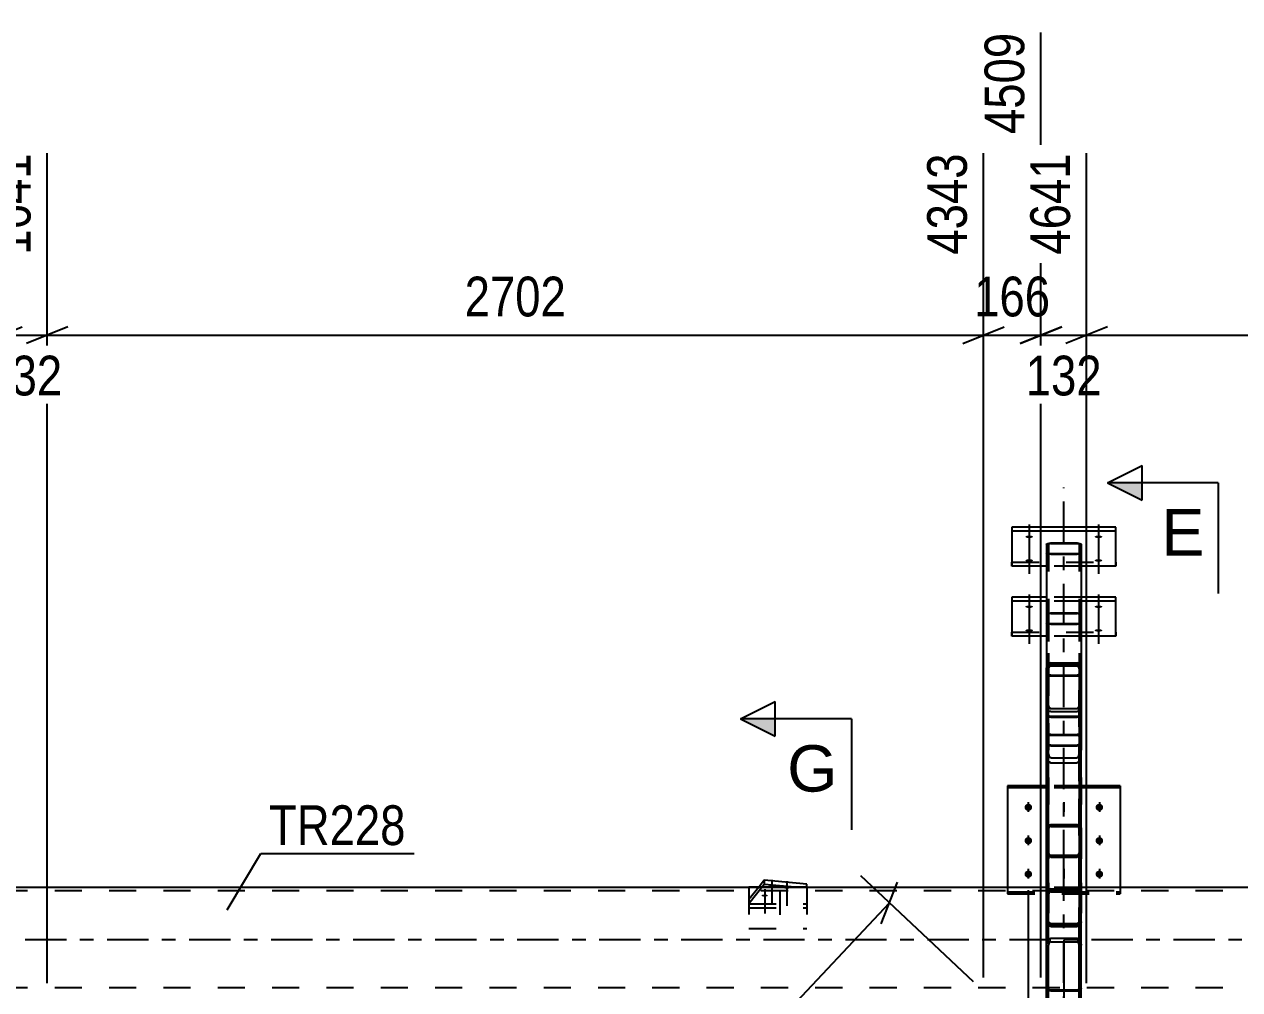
# Model space of a CAD drawing. Header units: millimetres. Extents: x -97 to 744, y -335 to 259.
# Drawn here: x 39.4 to 127.1, y -3.6 to 66 of the extents above; entities that cross this region are included whole.
import ezdxf

# ---------------------------------------------------------------- set-up
doc = ezdxf.new("R2010")
doc.units = ezdxf.units.MM
doc.linetypes.add('DXK_LINE_DOT2', pattern=[3.9198, 1.9599, -1.9599])
doc.linetypes.add('DXK_LINE_DOT3', pattern=[5.9187, 2.979, -0.9799, 0.9799, -0.9799])
doc.styles.add('Arial', font='ARIAL.TTF', dxfattribs={"height": 0.2})
doc.styles.add('Arial Narrow', font='ARIALN.TTF', dxfattribs={"height": 0.2})

# ---------------------------------------------------------------- blocks, each defined once
blk = doc.blocks.new('Part-761646924-2149 - 1692')
at = {"color": 7, "linetype": 'DXK_LINE_DOT2'}
for p, q in [((113.132, -31.702), (113.132, 16.437)), ((113.282, 16.437), (113.132, 16.437)), ((113.155, 16.114), (113.132, 16.166)), ((113.22, 16.069), (113.155, 16.114)), ((113.317, 16.039), (113.22, 16.069)), ((113.282, -31.702), (113.282, 16.437)), ((113.282, 16.166), (113.293, 16.14)), ((113.293, 16.14), (113.326, 16.118)), ((113.432, 16.029), (113.317, 16.039)), ((113.326, 16.118), (113.374, 16.103)), ((113.374, 16.103), (113.432, 16.097)), ((113.432, 16.097), (115.332, 16.097)), ((113.432, 16.029), (115.332, 16.029)), ((115.332, 16.097), (115.389, 16.103)), ((115.447, 16.039), (115.332, 16.029)), ((115.389, 16.103), (115.438, 16.118)), ((115.438, 16.118), (115.47, 16.14)), ((115.544, 16.069), (115.447, 16.039)), ((115.47, 16.14), (115.482, 16.166)), ((115.482, -31.702), (115.482, 16.437)), ((115.482, 16.437), (115.632, 16.437)), ((115.609, 16.114), (115.544, 16.069)), ((115.632, 16.166), (115.609, 16.114)), ((115.632, -31.702), (115.632, 16.437)), ((113.132, 13.432), (113.155, 13.169)), ((113.293, 13.3), (113.282, 13.432)), ((115.482, 13.432), (115.47, 13.3)), ((115.609, 13.169), (115.632, 13.432)), ((113.317, 12.797), (113.432, 12.744)), ((113.432, 13.088), (113.374, 13.114)), ((113.432, 13.088), (115.332, 13.088)), ((113.432, 12.744), (115.332, 12.744)), ((115.389, 13.114), (115.332, 13.088)), ((115.332, 12.744), (115.447, 12.797)), ((113.155, -29.855), (113.22, -29.766)), ((113.22, -29.766), (113.317, -29.706)), ((113.317, -29.706), (113.432, -29.685)), ((113.432, -29.685), (115.332, -29.685)), ((115.332, -29.685), (115.447, -29.706)), ((115.447, -29.706), (115.544, -29.766)), ((115.544, -29.766), (115.609, -29.855)), ((113.132, -29.96), (113.155, -29.855)), ((113.293, -29.908), (113.282, -29.96)), ((113.326, -29.863), (113.293, -29.908)), ((113.374, -29.833), (113.326, -29.863)), ((113.432, -29.823), (113.374, -29.833)), ((113.432, -29.823), (115.332, -29.823)), ((115.389, -29.833), (115.332, -29.823)), ((115.438, -29.863), (115.389, -29.833)), ((115.47, -29.908), (115.438, -29.863)), ((115.482, -29.96), (115.47, -29.908)), ((115.609, -29.855), (115.632, -29.96)), ((113.155, -31.807), (113.132, -31.702)), ((113.22, -31.897), (113.155, -31.807)), ((113.317, -31.956), (113.22, -31.897)), ((113.282, -31.702), (113.293, -31.755)), ((113.293, -31.755), (113.326, -31.799)), ((113.432, -31.977), (113.317, -31.956)), ((113.326, -31.799), (113.374, -31.829)), ((113.374, -31.829), (113.432, -31.84)), ((113.432, -31.84), (115.332, -31.84)), ((113.432, -31.977), (115.332, -31.977)), ((115.332, -31.84), (115.389, -31.829)), ((115.447, -31.956), (115.332, -31.977)), ((115.389, -31.829), (115.438, -31.799)), ((115.438, -31.799), (115.47, -31.755)), ((115.544, -31.897), (115.447, -31.956)), ((115.47, -31.755), (115.482, -31.702)), ((115.609, -31.807), (115.544, -31.897)), ((115.632, -31.702), (115.609, -31.807))]:
    blk.add_line(p, q, dxfattribs=at)
for centre, radius, start, end in [((113.849, 13.25), 0.699, 186.67679, 220.4485), ((113.64, 13.341), 0.35, 186.67679, 220.4485), ((115.123, 13.341), 0.35, 319.5515, 353.32321), ((114.915, 13.25), 0.699, 319.5515, 353.32321)]:
    blk.add_arc(centre, radius, start, end, dxfattribs=at)
blk = doc.blocks.new('Part-761646924-1775 - 1692')
at = {"color": 7, "linetype": 'DXK_LINE_DOT2'}
for p, q in [((113.317, 0.051), (113.374, 0.07)), ((113.374, 0.07), (113.432, 0.09)), ((113.432, 0.09), (115.332, 0.09)), ((115.332, 0.09), (115.438, 0.054)), ((115.438, 0.054), (115.447, 0.051)), ((113.132, -0.42), (113.155, -0.225)), ((113.132, -64.881), (113.132, -0.42)), ((113.293, -0.323), (113.282, -0.42)), ((113.282, -64.881), (113.282, -0.42)), ((113.432, -0.165), (113.374, -0.185)), ((113.432, -0.165), (115.332, -0.165)), ((115.389, -0.185), (115.332, -0.165)), ((115.482, -0.42), (115.47, -0.323)), ((115.482, -64.881), (115.482, -0.42)), ((115.609, -0.225), (115.632, -0.42)), ((115.632, -64.881), (115.632, -0.42)), ((113.132, -3.523), (113.15, -3.604)), ((113.15, -3.604), (113.155, -3.617)), ((113.155, -3.617), (113.22, -3.671)), ((113.22, -3.671), (113.317, -3.707)), ((113.293, -3.574), (113.282, -3.523)), ((113.316, -3.604), (113.293, -3.574)), ((113.326, -3.612), (113.316, -3.604)), ((113.361, -3.712), (113.317, -3.707)), ((113.326, -3.612), (113.374, -3.63)), ((113.432, -3.715), (113.361, -3.712)), ((113.374, -3.63), (113.432, -3.636)), ((113.432, -3.636), (115.332, -3.636)), ((113.432, -3.715), (115.332, -3.715)), ((115.332, -3.636), (115.389, -3.63)), ((115.332, -3.715), (115.403, -3.712)), ((115.389, -3.63), (115.438, -3.612)), ((115.403, -3.712), (115.447, -3.707)), ((115.448, -3.604), (115.438, -3.612)), ((115.447, -3.707), (115.544, -3.671)), ((115.47, -3.574), (115.448, -3.604)), ((115.47, -3.574), (115.482, -3.523)), ((115.544, -3.671), (115.609, -3.617)), ((115.614, -3.604), (115.609, -3.617)), ((115.632, -3.523), (115.614, -3.604)), ((113.155, -62.086), (113.132, -62.281)), ((113.282, -62.281), (113.293, -62.184)), ((113.432, -61.771), (113.317, -61.81)), ((113.374, -62.046), (113.432, -62.026)), ((113.432, -61.771), (115.332, -61.771)), ((113.432, -62.026), (115.332, -62.026)), ((115.447, -61.81), (115.332, -61.771)), ((115.332, -62.026), (115.389, -62.046)), ((115.47, -62.184), (115.482, -62.281)), ((115.632, -62.281), (115.609, -62.086)), ((113.282, -64.723), (113.132, -64.723)), ((113.132, -64.881), (113.155, -64.92)), ((113.293, -64.9), (113.282, -64.881)), ((115.482, -64.881), (115.47, -64.9)), ((115.482, -64.723), (115.632, -64.723)), ((115.609, -64.92), (115.632, -64.881)), ((113.155, -64.92), (113.22, -64.953)), ((113.22, -64.953), (113.317, -64.975)), ((113.326, -64.917), (113.293, -64.9)), ((113.317, -64.975), (113.432, -64.983)), ((113.374, -64.928), (113.326, -64.917)), ((113.432, -64.932), (113.374, -64.928)), ((113.432, -64.932), (115.332, -64.932)), ((113.432, -64.983), (115.332, -64.983)), ((115.389, -64.928), (115.332, -64.932)), ((115.332, -64.983), (115.447, -64.975)), ((115.438, -64.917), (115.389, -64.928)), ((115.47, -64.9), (115.438, -64.917)), ((115.447, -64.975), (115.544, -64.953)), ((115.544, -64.953), (115.609, -64.92))]:
    blk.add_line(p, q, dxfattribs=at)
for centre, radius, start, end in [((113.617, -0.312), 0.47, 129.63084, 169.43592), ((115.147, -0.312), 0.47, 10.56408, 50.36916), ((113.524, -0.366), 0.235, 129.63084, 169.43592), ((115.239, -0.366), 0.235, 10.56408, 50.36916), ((113.617, -62.172), 0.47, 129.63084, 169.43592), ((113.524, -62.227), 0.235, 129.63084, 169.43592), ((115.239, -62.227), 0.235, 10.56408, 50.36916), ((115.147, -62.172), 0.47, 10.56408, 50.36916)]:
    blk.add_arc(centre, radius, start, end, dxfattribs=at)
blk = doc.blocks.new('Part-761646924-1849 - 1692')
at = {"color": 2, "linetype": 'Continuous'}
for p, q in [((91.663, 3.798), (91.663, 3.75)), ((91.663, 3.798), (95.842, 3.798)), ((95.842, 3.798), (95.842, 3.75))]:
    blk.add_line(p, q, dxfattribs=at)
at = {"color": 7, "linetype": 'DXK_LINE_DOT2'}
for p, q in [((91.663, 3.75), (91.663, 0.798)), ((95.842, 3.75), (95.842, 0.798)), ((91.663, 0.798), (95.842, 0.798))]:
    blk.add_line(p, q, dxfattribs=at)
blk = doc.blocks.new('Part-761646924-1790 - 1692')
at = {"color": 7, "linetype": 'DXK_LINE_DOT2'}
for p, q in [((91.663, 2.585), (92.755, 3.99)), ((92.387, 3.798), (91.663, 2.867)), ((92.755, 4.272), (92.755, 3.99)), ((92.755, 3.99), (95.842, 3.709)), ((95.842, 3.798), (95.842, 2.275)), ((91.663, 2.867), (91.663, 2.275)), ((91.663, 2.556), (95.842, 2.556)), ((91.663, 2.275), (95.842, 2.275))]:
    blk.add_line(p, q, dxfattribs=at)
at = {"color": 2, "linetype": 'Continuous'}
for p, q in [((92.755, 4.272), (92.387, 3.798)), ((95.842, 3.991), (92.755, 4.272)), ((95.842, 3.798), (95.842, 3.991))]:
    blk.add_line(p, q, dxfattribs=at)
blk = doc.blocks.new('Part-761646924-1795 - 1692')
at = {"color": 2, "linetype": 'Continuous'}
for p, q in [((113.132, 3.75), (0, 3.75)), ((263.132, 3.75), (115.632, 3.75))]:
    blk.add_line(p, q, dxfattribs=at)
at = {"color": 7, "linetype": 'DXK_LINE_DOT2'}
for p, q in [((115.632, 3.75), (113.132, 3.75)), ((349.276, 3.5), (0, 3.5)), ((349.276, -3.5), (0, -3.5))]:
    blk.add_line(p, q, dxfattribs=at)
at = {"color": 7, "linetype": 'DXK_LINE_DOT3'}
blk.add_line((-2, 0), (349.276, 0), dxfattribs=at)
blk = doc.blocks.new('Part-761646924-1829 - 1692')
at = {"color": 7, "linetype": 'DXK_LINE_DOT2'}
for p, q in [((113.132, 8.008), (113.155, 8.116)), ((113.132, 8.008), (113.132, 1.3)), ((113.155, 8.116), (113.22, 8.207)), ((113.22, 8.207), (113.317, 8.268)), ((113.293, 8.062), (113.282, 8.008)), ((113.282, 8.008), (113.282, 1.3)), ((113.326, 8.107), (113.293, 8.062)), ((113.317, 8.268), (113.432, 8.29)), ((113.374, 8.138), (113.326, 8.107)), ((113.432, 8.149), (113.374, 8.138)), ((113.432, 8.29), (115.332, 8.29)), ((113.432, 8.149), (115.332, 8.149)), ((115.332, 8.29), (115.447, 8.268)), ((115.389, 8.138), (115.332, 8.149)), ((115.438, 8.107), (115.389, 8.138)), ((115.47, 8.062), (115.438, 8.107)), ((115.447, 8.268), (115.544, 8.207)), ((115.482, 8.008), (115.47, 8.062)), ((115.482, 8.008), (115.482, 1.3)), ((115.544, 8.207), (115.609, 8.116)), ((115.609, 8.116), (115.632, 8.008)), ((115.632, 8.008), (115.632, 1.3)), ((113.155, 6.114), (113.132, 6.222)), ((113.282, 6.222), (113.293, 6.168)), ((113.293, 6.168), (113.326, 6.123)), ((115.438, 6.123), (115.47, 6.168)), ((115.47, 6.168), (115.482, 6.222)), ((115.632, 6.222), (115.609, 6.114)), ((113.22, 6.023), (113.155, 6.114)), ((113.317, 5.962), (113.22, 6.023)), ((113.432, 5.94), (113.317, 5.962)), ((113.326, 6.123), (113.374, 6.092)), ((113.374, 6.092), (113.432, 6.081)), ((113.432, 6.081), (115.332, 6.081)), ((113.432, 5.94), (115.332, 5.94)), ((115.332, 6.081), (115.389, 6.092)), ((115.447, 5.962), (115.332, 5.94)), ((115.389, 6.092), (115.438, 6.123)), ((115.544, 6.023), (115.447, 5.962)), ((115.609, 6.114), (115.544, 6.023)), ((113.432, 3.641), (113.317, 3.617)), ((113.432, 3.641), (115.332, 3.641)), ((115.438, 3.619), (115.332, 3.641)), ((115.447, 3.617), (115.438, 3.619)), ((113.151, 3.427), (113.132, 3.322)), ((113.155, 3.444), (113.151, 3.427)), ((113.282, 3.322), (113.293, 3.383)), ((113.293, 3.383), (113.326, 3.435)), ((113.326, 3.435), (113.374, 3.47)), ((113.374, 3.47), (113.432, 3.482)), ((113.432, 3.482), (115.332, 3.482)), ((115.332, 3.482), (115.389, 3.47)), ((115.389, 3.47), (115.438, 3.435)), ((115.438, 3.435), (115.47, 3.383)), ((115.47, 3.383), (115.482, 3.322)), ((115.612, 3.427), (115.609, 3.444)), ((115.632, 3.322), (115.612, 3.427)), ((113.132, 1.3), (113.155, 1.178)), ((113.293, 1.239), (113.282, 1.3)), ((113.326, 1.187), (113.293, 1.239)), ((113.317, 1.005), (113.432, 0.981)), ((113.374, 1.153), (113.326, 1.187)), ((113.432, 1.141), (113.374, 1.153)), ((113.432, 1.141), (115.332, 1.141)), ((113.432, 0.981), (115.332, 0.981)), ((115.389, 1.153), (115.332, 1.141)), ((115.332, 0.981), (115.447, 1.005)), ((115.438, 1.187), (115.389, 1.153)), ((115.47, 1.239), (115.438, 1.187)), ((115.482, 1.3), (115.47, 1.239)), ((115.609, 1.178), (115.632, 1.3))]:
    blk.add_line(p, q, dxfattribs=at)
for centre, start, end in [((113.445, 3.334), 114.31996, 159.24168), ((113.445, 1.288), 200.75832, 245.68004), ((115.319, 1.288), 294.31996, 339.24168)]:
    blk.add_arc(centre, 0.31, start, end, dxfattribs=at)
blk = doc.blocks.new('Part-761646924-1858 - 1692')
at = {"color": 2, "linetype": 'Continuous'}
for p, q in [((110.631, 24.682), (110.631, 24.398)), ((113.133, 24.682), (110.631, 24.682)), ((118.131, 24.682), (115.633, 24.682)), ((118.131, 24.398), (118.131, 24.682)), ((110.631, 24.398), (110.631, 21.877)), ((113.133, 24.398), (110.631, 24.398)), ((118.131, 24.398), (115.633, 24.398)), ((118.131, 21.877), (118.131, 24.398)), ((113.133, 21.877), (110.631, 21.877)), ((118.131, 21.877), (115.633, 21.877))]:
    blk.add_line(p, q, dxfattribs=at)
at = {"color": 7, "linetype": 'DXK_LINE_DOT2'}
for p, q in [((115.633, 24.682), (113.133, 24.682)), ((115.633, 24.398), (113.133, 24.398)), ((110.631, 21.877), (110.631, 22.16)), ((110.631, 22.16), (118.131, 22.16)), ((118.131, 22.16), (118.131, 21.877)), ((115.633, 21.877), (113.133, 21.877))]:
    blk.add_line(p, q, dxfattribs=at)
blk = doc.blocks.new('Bolt-761646924-2051 - 1692')
at = {"linetype": 'Continuous'}
for points in [[(93.312, 3.746), (93.265, 3.748), (93.22, 3.753), (93.18, 3.761), (93.145, 3.772), (93.117, 3.785), (93.098, 3.799), (93.088, 3.815), (93.088, 3.831), (93.098, 3.847), (93.117, 3.862), (93.145, 3.875), (93.18, 3.885), (93.22, 3.893), (93.265, 3.898), (93.312, 3.9), (93.359, 3.898), (93.403, 3.893), (93.444, 3.885), (93.479, 3.875), (93.507, 3.862), (93.526, 3.847), (93.536, 3.831), (93.536, 3.815), (93.526, 3.799), (93.507, 3.785), (93.479, 3.772), (93.444, 3.761), (93.403, 3.753), (93.359, 3.748)], [(94.399, 3.647), (94.352, 3.649), (94.307, 3.654), (94.267, 3.662), (94.232, 3.673), (94.204, 3.686), (94.185, 3.7), (94.175, 3.716), (94.175, 3.732), (94.185, 3.748), (94.204, 3.763), (94.232, 3.776), (94.267, 3.786), (94.307, 3.795), (94.352, 3.8), (94.399, 3.801), (94.446, 3.8), (94.491, 3.795), (94.531, 3.786), (94.566, 3.776), (94.594, 3.763), (94.613, 3.748), (94.623, 3.732), (94.623, 3.716), (94.613, 3.7), (94.594, 3.686), (94.566, 3.673), (94.531, 3.662), (94.491, 3.654), (94.446, 3.649)], [(92.798, 3.085), (92.751, 3.087), (92.706, 3.092), (92.666, 3.1), (92.631, 3.111), (92.603, 3.124), (92.584, 3.138), (92.574, 3.154), (92.574, 3.17), (92.584, 3.186), (92.603, 3.2), (92.631, 3.214), (92.666, 3.224), (92.706, 3.232), (92.751, 3.237), (92.798, 3.239), (92.845, 3.237), (92.889, 3.232), (92.93, 3.224), (92.965, 3.214), (92.993, 3.2), (93.012, 3.186), (93.022, 3.17), (93.022, 3.154), (93.012, 3.138), (92.993, 3.124), (92.965, 3.111), (92.93, 3.1), (92.889, 3.092), (92.845, 3.087)]]:
    blk.add_hatch(color=1, dxfattribs=at).paths.add_polyline_path(points)
at = {"color": 1, "linetype": 'Continuous'}
for p, q in [((92.798, 3.632), (92.798, 1.87)), ((93.312, 4.293), (93.312, 2.531)), ((94.399, 4.194), (94.399, 2.432))]:
    blk.add_line(p, q, dxfattribs=at)
at = {"color": 1, "linetype": 'DXK_LINE_DOT2'}
blk.add_line((93.885, 3.533), (93.885, 1.771), dxfattribs=at)
blk = doc.blocks.new('Part-761646924-1895 - 1692')
at = {"color": 2, "linetype": 'Continuous'}
for p, q in [((113.155, 19.683), (113.132, 19.522)), ((113.22, 19.819), (113.155, 19.683)), ((113.317, 19.91), (113.22, 19.819)), ((113.432, 19.942), (113.317, 19.91)), ((113.432, 19.942), (115.332, 19.942)), ((115.447, 19.91), (115.332, 19.942)), ((115.544, 19.819), (115.447, 19.91)), ((115.609, 19.683), (115.544, 19.819)), ((115.632, 19.522), (115.609, 19.683))]:
    blk.add_line(p, q, dxfattribs=at)
at = {"color": 7, "linetype": 'DXK_LINE_DOT2'}
for p, q in [((113.132, 19.522), (113.132, 1.257)), ((113.282, 19.522), (113.293, 19.602)), ((113.282, 19.522), (113.282, 1.257)), ((113.293, 19.602), (113.326, 19.67)), ((113.326, 19.67), (113.374, 19.716)), ((113.374, 19.716), (113.432, 19.732)), ((113.432, 19.732), (115.332, 19.732)), ((115.332, 19.732), (115.389, 19.716)), ((115.389, 19.716), (115.438, 19.67)), ((115.438, 19.67), (115.47, 19.602)), ((115.47, 19.602), (115.482, 19.522)), ((115.482, 19.522), (115.482, 1.257)), ((115.632, 19.522), (115.632, 1.257)), ((113.132, 16.858), (113.155, 16.697)), ((113.155, 16.697), (113.22, 16.56)), ((113.293, 16.777), (113.282, 16.858)), ((113.326, 16.709), (113.293, 16.777)), ((113.374, 16.663), (113.326, 16.709)), ((113.432, 16.647), (113.374, 16.663)), ((115.389, 16.663), (115.332, 16.647)), ((115.438, 16.709), (115.389, 16.663)), ((115.47, 16.777), (115.438, 16.709)), ((115.482, 16.858), (115.47, 16.777)), ((115.544, 16.56), (115.609, 16.697)), ((115.609, 16.697), (115.632, 16.858)), ((113.22, 16.56), (113.317, 16.469)), ((113.317, 16.469), (113.432, 16.437)), ((113.432, 16.647), (115.332, 16.647)), ((113.432, 16.437), (115.332, 16.437)), ((115.332, 16.437), (115.447, 16.469)), ((115.447, 16.469), (115.544, 16.56)), ((113.317, 3.56), (113.432, 3.584)), ((113.432, 3.584), (115.332, 3.584)), ((115.332, 3.584), (115.447, 3.56)), ((113.132, 3.267), (113.155, 3.388)), ((113.293, 3.328), (113.282, 3.267)), ((113.326, 3.379), (113.293, 3.328)), ((113.374, 3.414), (113.326, 3.379)), ((113.432, 3.426), (113.374, 3.414)), ((113.432, 3.426), (115.332, 3.426)), ((115.389, 3.414), (115.332, 3.426)), ((115.438, 3.379), (115.389, 3.414)), ((115.47, 3.328), (115.438, 3.379)), ((115.482, 3.267), (115.47, 3.328)), ((115.609, 3.388), (115.632, 3.267)), ((113.155, 1.136), (113.132, 1.257)), ((113.282, 1.257), (113.293, 1.197)), ((113.293, 1.197), (113.326, 1.145)), ((113.374, 0.952), (113.317, 0.964)), ((113.326, 1.145), (113.374, 1.111)), ((113.374, 1.111), (113.432, 1.099)), ((113.432, 0.94), (113.374, 0.952)), ((113.432, 1.099), (115.332, 1.099)), ((113.432, 0.94), (115.332, 0.94)), ((115.332, 1.099), (115.389, 1.111)), ((115.438, 0.962), (115.332, 0.94)), ((115.389, 1.111), (115.438, 1.145)), ((115.438, 1.145), (115.47, 1.197)), ((115.447, 0.964), (115.438, 0.962)), ((115.47, 1.197), (115.482, 1.257)), ((115.632, 1.257), (115.609, 1.136))]:
    blk.add_line(p, q, dxfattribs=at)
for centre, start, end in [((113.443, 3.278), 114.13628, 159.07274), ((115.32, 3.278), 20.92726, 65.86372), ((113.443, 1.246), 200.92726, 245.86372), ((115.32, 1.246), 294.13628, 339.07274)]:
    blk.add_arc(centre, 0.309, start, end, dxfattribs=at)
blk = doc.blocks.new('Part-761646924-1898 - 1692')
at = {"color": 2, "linetype": 'Continuous'}
for p, q in [((113.133, 28.491), (113.155, 28.528)), ((113.133, 28.491), (113.133, 19.527)), ((113.155, 28.528), (113.22, 28.56)), ((113.22, 28.56), (113.318, 28.581)), ((113.318, 28.581), (113.433, 28.589)), ((113.433, 28.589), (115.333, 28.589)), ((115.333, 28.589), (115.447, 28.581)), ((115.447, 28.581), (115.545, 28.56)), ((115.545, 28.56), (115.61, 28.528)), ((115.61, 28.528), (115.633, 28.491)), ((115.633, 28.491), (115.633, 19.107)), ((113.133, 19.726), (113.155, 19.763)), ((113.204, 19.787), (113.155, 19.763)), ((115.559, 19.788), (115.61, 19.763)), ((115.633, 19.726), (115.61, 19.763)), ((115.633, 19.107), (115.632, 19.106))]:
    blk.add_line(p, q, dxfattribs=at)
at = {"color": 7, "linetype": 'DXK_LINE_DOT2'}
for p, q in [((113.294, 28.51), (113.283, 28.491)), ((113.283, 28.491), (113.283, 19.107)), ((113.326, 28.525), (113.294, 28.51)), ((113.375, 28.536), (113.326, 28.525)), ((113.433, 28.54), (113.375, 28.536)), ((113.433, 28.54), (115.333, 28.54)), ((115.39, 28.536), (115.333, 28.54)), ((115.439, 28.525), (115.39, 28.536)), ((115.471, 28.51), (115.439, 28.525)), ((115.483, 28.491), (115.471, 28.51)), ((115.483, 28.491), (115.483, 19.107)), ((113.155, 27.835), (113.133, 27.873)), ((113.22, 27.804), (113.155, 27.835)), ((113.318, 27.783), (113.22, 27.804)), ((113.283, 27.873), (113.294, 27.854)), ((113.294, 27.854), (113.326, 27.838)), ((113.433, 27.775), (113.318, 27.783)), ((113.326, 27.838), (113.375, 27.828)), ((113.375, 27.828), (113.433, 27.824)), ((113.433, 27.824), (115.333, 27.824)), ((113.433, 27.775), (115.333, 27.775)), ((115.333, 27.824), (115.39, 27.828)), ((115.447, 27.783), (115.333, 27.775)), ((115.39, 27.828), (115.439, 27.838)), ((115.439, 27.838), (115.447, 27.843)), ((115.447, 27.843), (115.471, 27.854)), ((115.545, 27.804), (115.447, 27.783)), ((115.471, 27.854), (115.483, 27.873)), ((115.61, 27.835), (115.545, 27.804)), ((115.633, 27.873), (115.61, 27.835)), ((113.133, 19.527), (113.133, 19.107)), ((113.22, 19.794), (113.204, 19.787)), ((113.318, 19.816), (113.22, 19.795)), ((113.22, 19.794), (113.22, 19.795)), ((113.283, 19.726), (113.294, 19.744)), ((113.294, 19.744), (113.326, 19.76)), ((113.433, 19.823), (113.318, 19.816)), ((113.326, 19.76), (113.375, 19.771)), ((113.375, 19.771), (113.433, 19.774)), ((113.433, 19.823), (115.333, 19.823)), ((113.433, 19.774), (115.333, 19.774)), ((115.447, 19.816), (115.333, 19.823)), ((115.333, 19.774), (115.39, 19.771)), ((115.39, 19.771), (115.439, 19.76)), ((115.439, 19.76), (115.471, 19.744)), ((115.545, 19.795), (115.447, 19.816)), ((115.471, 19.744), (115.483, 19.726)), ((115.545, 19.795), (115.559, 19.788)), ((113.133, 19.107), (113.155, 19.07)), ((113.155, 19.07), (113.22, 19.038)), ((113.22, 19.038), (113.318, 19.017)), ((113.294, 19.089), (113.283, 19.107)), ((113.326, 19.073), (113.294, 19.089)), ((113.318, 19.017), (113.433, 19.01)), ((113.375, 19.062), (113.326, 19.073)), ((113.433, 19.059), (113.375, 19.062)), ((113.433, 19.059), (115.333, 19.059)), ((113.433, 19.01), (115.333, 19.01)), ((115.39, 19.062), (115.333, 19.059)), ((115.333, 19.01), (115.447, 19.017)), ((115.439, 19.073), (115.39, 19.062)), ((115.471, 19.089), (115.439, 19.073)), ((115.447, 19.017), (115.545, 19.038)), ((115.483, 19.107), (115.471, 19.089)), ((115.545, 19.038), (115.61, 19.07)), ((115.632, 19.106), (115.61, 19.07))]:
    blk.add_line(p, q, dxfattribs=at)
blk = doc.blocks.new('Part-761646924-1900 - 1692')
at = {"color": 7, "linetype": 'DXK_LINE_DOT3'}
blk.add_line((114.376, -86), (114.376, 6.25), dxfattribs=at)
blk = doc.blocks.new('Part-761646924-2049 - 1692')
at = {"color": 2, "linetype": 'Continuous'}
for p, q in [((113.132, 19.522), (113.155, 19.683)), ((113.132, -66.292), (113.132, 19.522)), ((113.155, 19.683), (113.22, 19.819)), ((113.22, 19.819), (113.317, 19.91)), ((113.317, 19.91), (113.432, 19.942)), ((113.432, 19.942), (115.332, 19.942)), ((115.332, 19.942), (115.447, 19.91)), ((115.447, 19.91), (115.544, 19.819)), ((115.544, 19.819), (115.609, 19.683)), ((115.609, 19.683), (115.632, 19.522)), ((115.632, -66.292), (115.632, 19.522))]:
    blk.add_line(p, q, dxfattribs=at)
at = {"color": 7, "linetype": 'DXK_LINE_DOT2'}
for p, q in [((113.293, 19.602), (113.282, 19.522)), ((113.282, -66.292), (113.282, 19.522)), ((113.326, 19.67), (113.293, 19.602)), ((113.374, 19.716), (113.326, 19.67)), ((113.432, 19.732), (113.374, 19.716)), ((113.432, 19.732), (115.332, 19.732)), ((115.389, 19.716), (115.332, 19.732)), ((115.438, 19.67), (115.389, 19.716)), ((115.47, 19.602), (115.438, 19.67)), ((115.482, 19.522), (115.47, 19.602)), ((115.482, -66.292), (115.482, 19.522)), ((113.155, 16.697), (113.132, 16.858)), ((113.22, 16.56), (113.155, 16.697)), ((113.282, 16.858), (113.293, 16.777)), ((113.293, 16.777), (113.326, 16.709)), ((113.326, 16.709), (113.374, 16.663)), ((113.374, 16.663), (113.432, 16.647)), ((115.332, 16.647), (115.389, 16.663)), ((115.389, 16.663), (115.438, 16.709)), ((115.438, 16.709), (115.47, 16.777)), ((115.47, 16.777), (115.482, 16.858)), ((115.609, 16.697), (115.544, 16.56)), ((115.632, 16.858), (115.609, 16.697)), ((113.317, 16.469), (113.22, 16.56)), ((113.432, 16.437), (113.317, 16.469)), ((113.432, 16.647), (115.332, 16.647)), ((113.432, 16.437), (115.332, 16.437)), ((115.447, 16.469), (115.332, 16.437)), ((115.544, 16.56), (115.447, 16.469))]:
    blk.add_line(p, q, dxfattribs=at)
blk = doc.blocks.new('Bolt-761646924-2072 - 1692')
at = {"linetype": 'Continuous'}
for points in [[(111.882, 24.081), (111.939, 24.079), (111.993, 24.073), (112.043, 24.064), (112.086, 24.051), (112.12, 24.036), (112.143, 24.019), (112.155, 24.001), (112.155, 23.982), (112.143, 23.964), (112.12, 23.947), (112.086, 23.932), (112.043, 23.919), (111.993, 23.91), (111.939, 23.904), (111.882, 23.902), (111.824, 23.904), (111.77, 23.91), (111.72, 23.919), (111.677, 23.932), (111.643, 23.947), (111.62, 23.964), (111.608, 23.982), (111.608, 24.001), (111.62, 24.019), (111.643, 24.036), (111.677, 24.051), (111.72, 24.064), (111.77, 24.073), (111.824, 24.079)], [(111.882, 22.373), (111.939, 22.371), (111.993, 22.365), (112.043, 22.356), (112.086, 22.343), (112.12, 22.328), (112.143, 22.311), (112.155, 22.293), (112.155, 22.274), (112.143, 22.256), (112.12, 22.239), (112.086, 22.224), (112.043, 22.211), (111.993, 22.202), (111.939, 22.196), (111.882, 22.194), (111.824, 22.196), (111.77, 22.202), (111.72, 22.211), (111.677, 22.224), (111.643, 22.239), (111.62, 22.256), (111.608, 22.274), (111.608, 22.293), (111.62, 22.311), (111.643, 22.328), (111.677, 22.343), (111.72, 22.356), (111.77, 22.365), (111.824, 22.371)]]:
    blk.add_hatch(color=1, dxfattribs=at).paths.add_polyline_path(points)
at = {"color": 1, "linetype": 'Continuous'}
for p, q in [((111.882, 24.866), (111.882, 23.022)), ((111.882, 23.158), (111.882, 21.314))]:
    blk.add_line(p, q, dxfattribs=at)
blk = doc.blocks.new('Bolt-761646924-2075 - 1692')
at = {"linetype": 'Continuous'}
for points in [[(116.882, 29.125), (116.939, 29.123), (116.993, 29.118), (117.043, 29.108), (117.086, 29.096), (117.12, 29.081), (117.143, 29.063), (117.155, 29.045), (117.155, 29.026), (117.143, 29.008), (117.12, 28.991), (117.086, 28.976), (117.043, 28.963), (116.993, 28.954), (116.939, 28.948), (116.882, 28.946), (116.824, 28.948), (116.77, 28.954), (116.72, 28.963), (116.677, 28.976), (116.643, 28.991), (116.62, 29.008), (116.608, 29.026), (116.608, 29.045), (116.62, 29.063), (116.643, 29.081), (116.677, 29.096), (116.72, 29.108), (116.77, 29.118), (116.824, 29.123)], [(116.882, 27.417), (116.939, 27.415), (116.993, 27.41), (117.043, 27.4), (117.086, 27.388), (117.12, 27.373), (117.143, 27.355), (117.155, 27.337), (117.155, 27.318), (117.143, 27.3), (117.12, 27.283), (117.086, 27.268), (117.043, 27.255), (116.993, 27.246), (116.939, 27.24), (116.882, 27.238), (116.824, 27.24), (116.77, 27.246), (116.72, 27.255), (116.677, 27.268), (116.643, 27.283), (116.62, 27.3), (116.608, 27.318), (116.608, 27.337), (116.62, 27.355), (116.643, 27.373), (116.677, 27.388), (116.72, 27.4), (116.77, 27.41), (116.824, 27.415)]]:
    blk.add_hatch(color=1, dxfattribs=at).paths.add_polyline_path(points)
at = {"color": 1, "linetype": 'Continuous'}
for p, q in [((116.882, 29.911), (116.882, 28.067)), ((116.882, 28.202), (116.882, 26.359))]:
    blk.add_line(p, q, dxfattribs=at)
blk = doc.blocks.new('Bolt-761646924-2076 - 1692')
at = {"linetype": 'Continuous'}
for points in [[(116.882, 24.081), (116.939, 24.079), (116.993, 24.073), (117.043, 24.064), (117.086, 24.051), (117.12, 24.036), (117.143, 24.019), (117.155, 24.001), (117.155, 23.982), (117.143, 23.964), (117.12, 23.947), (117.086, 23.932), (117.043, 23.919), (116.993, 23.91), (116.939, 23.904), (116.882, 23.902), (116.824, 23.904), (116.77, 23.91), (116.72, 23.919), (116.677, 23.932), (116.643, 23.947), (116.62, 23.964), (116.608, 23.982), (116.608, 24.001), (116.62, 24.019), (116.643, 24.036), (116.677, 24.051), (116.72, 24.064), (116.77, 24.073), (116.824, 24.079)], [(116.882, 22.373), (116.939, 22.371), (116.993, 22.365), (117.043, 22.356), (117.086, 22.343), (117.12, 22.328), (117.143, 22.311), (117.155, 22.293), (117.155, 22.274), (117.143, 22.256), (117.12, 22.239), (117.086, 22.224), (117.043, 22.211), (116.993, 22.202), (116.939, 22.196), (116.882, 22.194), (116.824, 22.196), (116.77, 22.202), (116.72, 22.211), (116.677, 22.224), (116.643, 22.239), (116.62, 22.256), (116.608, 22.274), (116.608, 22.293), (116.62, 22.311), (116.643, 22.328), (116.677, 22.343), (116.72, 22.356), (116.77, 22.365), (116.824, 22.371)]]:
    blk.add_hatch(color=1, dxfattribs=at).paths.add_polyline_path(points)
at = {"color": 1, "linetype": 'Continuous'}
for p, q in [((116.882, 24.866), (116.882, 23.022)), ((116.882, 23.158), (116.882, 21.314))]:
    blk.add_line(p, q, dxfattribs=at)
blk = doc.blocks.new('Part-761646924-2088 - 1692')
at = {"color": 7, "linetype": 'DXK_LINE_DOT3'}
blk.add_line((114.383, 4.916), (114.383, 32.593), dxfattribs=at)
at = {"color": 7, "linetype": 'DXK_LINE_DOT2'}
for p, q in [((113.133, 23.446), (113.155, 23.484)), ((113.133, 23.446), (113.133, 14.063)), ((113.155, 22.791), (113.133, 22.828)), ((113.155, 23.484), (113.22, 23.515)), ((113.22, 23.515), (113.318, 23.537)), ((113.294, 23.465), (113.283, 23.446)), ((113.283, 23.446), (113.283, 14.063)), ((113.283, 22.828), (113.294, 22.81)), ((113.326, 23.481), (113.294, 23.465)), ((113.294, 22.81), (113.326, 22.794)), ((113.318, 23.537), (113.433, 23.544)), ((113.375, 23.492), (113.326, 23.481)), ((113.433, 23.495), (113.375, 23.492)), ((113.433, 23.544), (115.333, 23.544)), ((113.433, 23.495), (115.333, 23.495)), ((115.333, 23.544), (115.447, 23.537)), ((115.39, 23.492), (115.333, 23.495)), ((115.439, 23.481), (115.39, 23.492)), ((115.471, 23.465), (115.439, 23.481)), ((115.439, 22.794), (115.471, 22.81)), ((115.447, 23.537), (115.545, 23.515)), ((115.483, 23.446), (115.471, 23.465)), ((115.471, 22.81), (115.483, 22.828)), ((115.483, 23.446), (115.483, 14.063)), ((115.545, 23.515), (115.61, 23.484)), ((115.61, 23.484), (115.633, 23.446)), ((115.633, 22.828), (115.61, 22.791)), ((115.633, 23.446), (115.633, 19.107)), ((113.22, 22.759), (113.155, 22.791)), ((113.318, 22.738), (113.22, 22.759)), ((113.433, 22.731), (113.318, 22.738)), ((113.326, 22.794), (113.375, 22.783)), ((113.375, 22.783), (113.433, 22.78)), ((113.433, 22.78), (115.333, 22.78)), ((113.433, 22.731), (115.333, 22.731)), ((115.333, 22.78), (115.39, 22.783)), ((115.447, 22.738), (115.333, 22.731)), ((115.39, 22.783), (115.439, 22.794)), ((115.545, 22.759), (115.447, 22.738)), ((115.61, 22.791), (115.545, 22.759)), ((113.155, 14.718), (113.133, 14.681)), ((113.133, 14.063), (113.155, 14.026)), ((113.22, 14.75), (113.155, 14.718)), ((113.318, 14.771), (113.22, 14.75)), ((113.283, 14.681), (113.294, 14.7)), ((113.294, 14.044), (113.283, 14.063)), ((113.294, 14.7), (113.326, 14.716)), ((113.326, 14.028), (113.294, 14.044)), ((113.433, 14.779), (113.318, 14.771)), ((113.326, 14.716), (113.375, 14.726)), ((113.375, 14.726), (113.433, 14.73)), ((113.433, 14.779), (115.333, 14.779)), ((113.433, 14.73), (115.333, 14.73)), ((115.447, 14.771), (115.333, 14.779)), ((115.333, 14.73), (115.39, 14.726)), ((115.39, 14.726), (115.439, 14.716)), ((115.439, 14.716), (115.471, 14.7)), ((115.471, 14.044), (115.439, 14.028)), ((115.545, 14.75), (115.447, 14.771)), ((115.471, 14.7), (115.483, 14.681)), ((115.483, 14.063), (115.471, 14.044)), ((115.61, 14.718), (115.545, 14.75)), ((115.632, 14.682), (115.61, 14.718)), ((115.632, 14.062), (115.61, 14.026)), ((113.155, 14.026), (113.22, 13.994)), ((113.22, 13.994), (113.318, 13.973)), ((113.318, 13.973), (113.433, 13.965)), ((113.375, 14.018), (113.326, 14.028)), ((113.433, 14.014), (113.375, 14.018)), ((113.433, 14.014), (115.333, 14.014)), ((113.433, 13.965), (115.333, 13.965)), ((115.39, 14.018), (115.333, 14.014)), ((115.333, 13.965), (115.447, 13.973)), ((115.439, 14.028), (115.39, 14.018)), ((115.447, 13.973), (115.545, 13.994)), ((115.545, 13.994), (115.61, 14.026))]:
    blk.add_line(p, q, dxfattribs=at)
at = {"color": 2, "linetype": 'Continuous'}
for p, q in [((115.633, 19.107), (115.633, 14.063)), ((115.633, 14.681), (115.632, 14.682)), ((115.633, 14.063), (115.632, 14.062))]:
    blk.add_line(p, q, dxfattribs=at)
blk = doc.blocks.new('Part-761646924-2112 - 1692')
at = {"color": 2, "linetype": 'Continuous'}
for p, q in [((110.631, 29.726), (110.631, 29.443)), ((118.131, 29.726), (110.631, 29.726)), ((110.631, 29.443), (110.631, 26.921)), ((118.131, 29.443), (110.631, 29.443)), ((118.131, 29.443), (118.131, 29.726)), ((118.131, 26.921), (118.131, 29.443)), ((113.133, 26.921), (110.631, 26.921)), ((118.131, 26.921), (115.633, 26.921))]:
    blk.add_line(p, q, dxfattribs=at)
at = {"color": 7, "linetype": 'DXK_LINE_DOT2'}
for p, q in [((110.631, 26.921), (110.631, 27.205)), ((110.631, 27.205), (118.131, 27.205)), ((118.131, 27.205), (118.131, 26.921)), ((115.633, 26.921), (113.133, 26.921))]:
    blk.add_line(p, q, dxfattribs=at)
blk = doc.blocks.new('Bolt-761646924-2186 - 1692')
at = {"linetype": 'Continuous'}
for points in [[(111.882, 29.125), (111.939, 29.123), (111.993, 29.118), (112.043, 29.108), (112.086, 29.096), (112.12, 29.081), (112.143, 29.063), (112.155, 29.045), (112.155, 29.026), (112.143, 29.008), (112.12, 28.991), (112.086, 28.976), (112.043, 28.963), (111.993, 28.954), (111.939, 28.948), (111.882, 28.946), (111.824, 28.948), (111.77, 28.954), (111.72, 28.963), (111.677, 28.976), (111.643, 28.991), (111.62, 29.008), (111.608, 29.026), (111.608, 29.045), (111.62, 29.063), (111.643, 29.081), (111.677, 29.096), (111.72, 29.108), (111.77, 29.118), (111.824, 29.123)], [(111.882, 27.417), (111.939, 27.415), (111.993, 27.41), (112.043, 27.4), (112.086, 27.388), (112.12, 27.373), (112.143, 27.355), (112.155, 27.337), (112.155, 27.318), (112.143, 27.3), (112.12, 27.283), (112.086, 27.268), (112.043, 27.255), (111.993, 27.246), (111.939, 27.24), (111.882, 27.238), (111.824, 27.24), (111.77, 27.246), (111.72, 27.255), (111.677, 27.268), (111.643, 27.283), (111.62, 27.3), (111.608, 27.318), (111.608, 27.337), (111.62, 27.355), (111.643, 27.373), (111.677, 27.388), (111.72, 27.4), (111.77, 27.41), (111.824, 27.415)]]:
    blk.add_hatch(color=1, dxfattribs=at).paths.add_polyline_path(points)
at = {"color": 1, "linetype": 'Continuous'}
for p, q in [((111.882, 29.911), (111.882, 28.067)), ((111.882, 28.202), (111.882, 26.359))]:
    blk.add_line(p, q, dxfattribs=at)
blk = doc.blocks.new('Part-761646924-2191 - 1692')
at = {"color": 2, "linetype": 'Continuous'}
for p, q in [((113.132, 11.069), (110.319, 11.069)), ((110.319, 11.069), (110.319, 3.75)), ((113.132, 10.932), (110.319, 10.932)), ((118.444, 11.069), (115.632, 11.069)), ((118.444, 10.932), (115.632, 10.932)), ((118.444, 11.069), (118.444, 3.75))]:
    blk.add_line(p, q, dxfattribs=at)
at = {"color": 7, "linetype": 'DXK_LINE_DOT2'}
for p, q in [((115.632, 11.069), (113.132, 11.069)), ((115.632, 10.932), (113.132, 10.932)), ((110.319, 3.75), (110.319, 3.297)), ((118.444, 3.75), (118.444, 3.297)), ((110.319, 3.434), (118.444, 3.434)), ((110.319, 3.297), (118.444, 3.297))]:
    blk.add_line(p, q, dxfattribs=at)
blk = doc.blocks.new('Bolt-761646924-2192 - 1692')
at = {"linetype": 'Continuous'}
for points in [[(111.819, 9.781), (111.876, 9.776), (111.931, 9.759), (111.981, 9.732), (112.024, 9.696), (112.057, 9.652), (112.081, 9.603), (112.093, 9.55), (112.093, 9.496), (112.081, 9.443), (112.057, 9.394), (112.024, 9.35), (111.981, 9.314), (111.931, 9.287), (111.876, 9.27), (111.819, 9.264), (111.762, 9.27), (111.707, 9.287), (111.658, 9.314), (111.615, 9.35), (111.581, 9.394), (111.558, 9.443), (111.546, 9.496), (111.546, 9.55), (111.558, 9.603), (111.581, 9.652), (111.615, 9.696), (111.658, 9.732), (111.707, 9.759), (111.762, 9.776)], [(116.944, 9.781), (117.001, 9.776), (117.056, 9.759), (117.106, 9.732), (117.149, 9.696), (117.182, 9.652), (117.206, 9.603), (117.218, 9.55), (117.218, 9.496), (117.206, 9.443), (117.182, 9.394), (117.149, 9.35), (117.106, 9.314), (117.056, 9.287), (117.001, 9.27), (116.944, 9.264), (116.887, 9.27), (116.832, 9.287), (116.783, 9.314), (116.74, 9.35), (116.706, 9.394), (116.683, 9.443), (116.671, 9.496), (116.671, 9.55), (116.683, 9.603), (116.706, 9.652), (116.74, 9.696), (116.783, 9.732), (116.832, 9.759), (116.887, 9.776)], [(111.819, 7.373), (111.876, 7.368), (111.931, 7.351), (111.981, 7.324), (112.024, 7.288), (112.057, 7.244), (112.081, 7.195), (112.093, 7.142), (112.093, 7.088), (112.081, 7.035), (112.057, 6.986), (112.024, 6.942), (111.981, 6.906), (111.931, 6.879), (111.876, 6.862), (111.819, 6.857), (111.762, 6.862), (111.707, 6.879), (111.658, 6.906), (111.615, 6.942), (111.581, 6.986), (111.558, 7.035), (111.546, 7.088), (111.546, 7.142), (111.558, 7.195), (111.581, 7.244), (111.615, 7.288), (111.658, 7.324), (111.707, 7.351), (111.762, 7.368)], [(116.944, 7.373), (117.001, 7.368), (117.056, 7.351), (117.106, 7.324), (117.149, 7.288), (117.182, 7.244), (117.206, 7.195), (117.218, 7.142), (117.218, 7.088), (117.206, 7.035), (117.182, 6.986), (117.149, 6.942), (117.106, 6.906), (117.056, 6.879), (117.001, 6.862), (116.944, 6.857), (116.887, 6.862), (116.832, 6.879), (116.783, 6.906), (116.74, 6.942), (116.706, 6.986), (116.683, 7.035), (116.671, 7.088), (116.671, 7.142), (116.683, 7.195), (116.706, 7.244), (116.74, 7.288), (116.783, 7.324), (116.832, 7.351), (116.887, 7.368)], [(111.819, 4.965), (111.876, 4.96), (111.931, 4.943), (111.981, 4.916), (112.024, 4.88), (112.057, 4.836), (112.081, 4.787), (112.093, 4.734), (112.093, 4.68), (112.081, 4.627), (112.057, 4.578), (112.024, 4.534), (111.981, 4.498), (111.931, 4.471), (111.876, 4.454), (111.819, 4.449), (111.762, 4.454), (111.707, 4.471), (111.658, 4.498), (111.615, 4.534), (111.581, 4.578), (111.558, 4.627), (111.546, 4.68), (111.546, 4.734), (111.558, 4.787), (111.581, 4.836), (111.615, 4.88), (111.658, 4.916), (111.707, 4.943), (111.762, 4.96)], [(116.944, 4.965), (117.001, 4.96), (117.056, 4.943), (117.106, 4.916), (117.149, 4.88), (117.182, 4.836), (117.206, 4.787), (117.218, 4.734), (117.218, 4.68), (117.206, 4.627), (117.182, 4.578), (117.149, 4.534), (117.106, 4.498), (117.056, 4.471), (117.001, 4.454), (116.944, 4.449), (116.887, 4.454), (116.832, 4.471), (116.783, 4.498), (116.74, 4.534), (116.706, 4.578), (116.683, 4.627), (116.671, 4.68), (116.671, 4.734), (116.683, 4.787), (116.706, 4.836), (116.74, 4.88), (116.783, 4.916), (116.832, 4.943), (116.887, 4.96)]]:
    blk.add_hatch(color=1, dxfattribs=at).paths.add_polyline_path(points)
at = {"color": 1, "linetype": 'Continuous'}
for p, q in [((111.819, 9.908), (111.819, 9.198)), ((116.944, 9.908), (116.944, 9.198)), ((111.819, 7.5), (111.819, 6.79)), ((116.944, 7.5), (116.944, 6.79)), ((111.819, 5.092), (111.819, 4.382)), ((116.944, 5.092), (116.944, 4.382))]:
    blk.add_line(p, q, dxfattribs=at)
at = {"color": 1, "linetype": 'DXK_LINE_DOT2'}
for p, q in [((114.382, 9.908), (114.382, 9.198)), ((114.382, 5.092), (114.382, 4.382))]:
    blk.add_line(p, q, dxfattribs=at)
blk = doc.blocks.new('StraightDimension-761646924-2353 - 1692')
at = {"color": 7, "linetype": 'Continuous'}
for p, q in [((112.726, -2.75), (112.726, 65.393)), ((108.584, -2.75), (108.584, 56.693)), ((107.084, 42.981), (110.084, 44.181)), ((114.226, 44.181), (111.226, 42.981)), ((108.584, 43.581), (112.726, 43.581))]:
    blk.add_line(p, q, dxfattribs=at)
at = {"color": 0, "linetype": 'Continuous'}
blk.add_wipeout([(112.126, 65.994), (107.926, 65.993), (107.926, 57.481), (112.126, 57.481)], dxfattribs=at)
at = {"color": 3, "linetype": 'Continuous', "style": 'Arial Narrow'}
blk.add_text('4509', height=2.8633, rotation=90.00021, dxfattribs=at).set_placement((111.526, 58.081))
at = {"color": 0}
blk.add_wipeout([(113.997, 44.331), (113.997, 48.531), (107.313, 48.531), (107.313, 44.331)], dxfattribs=at)
at = {"color": 3, "style": 'Arial Narrow'}
blk.add_text('166', height=2.8633, dxfattribs=at).set_placement((107.913, 44.931))
blk = doc.blocks.new('StraightDimension-761646924-2331 - 1692')
at = {"color": 7, "linetype": 'Continuous'}
for p, q in [((41.026, -3.163), (41.026, 56.693)), ((108.584, -2.75), (108.584, 56.693)), ((42.526, 44.181), (39.526, 42.981)), ((107.084, 42.981), (110.084, 44.181)), ((41.026, 43.581), (108.584, 43.581))]:
    blk.add_line(p, q, dxfattribs=at)
at = {"color": 0, "linetype": 'Continuous'}
blk.add_wipeout([(107.984, 57.294), (103.784, 57.293), (103.784, 48.781), (107.984, 48.781)], dxfattribs=at)
at = {"color": 0}
blk.add_wipeout([(79.061, 44.331), (79.061, 48.531), (70.549, 48.531), (70.549, 44.331)], dxfattribs=at)
at = {"color": 3, "linetype": 'Continuous', "style": 'Arial Narrow'}
blk.add_text('4343', height=2.8633, rotation=90.00021, dxfattribs=at).set_placement((107.384, 49.381))
at = {"color": 3, "style": 'Arial Narrow'}
blk.add_text('2702', height=2.8633, dxfattribs=at).set_placement((71.149, 44.931))
blk = doc.blocks.new('StraightDimension-761646924-3072 - 1692')
at = {"color": 7, "linetype": 'Continuous'}
for p, q in [((107.856, -3.065), (99.723, 4.584)), ((101.208, 1.127), (102.389, 4.135)), ((70.091, -31.085), (101.799, 2.631)), ((76.147, -36.781), (68.014, -29.133)), ((70.681, -29.582), (69.5, -32.589))]:
    blk.add_line(p, q, dxfattribs=at)
at = {"color": 0}
blk.add_wipeout([(88.314, -10.613), (85.255, -7.735), (79.423, -13.936), (82.483, -16.814)], dxfattribs=at)
at = {"color": 3, "style": 'Arial Narrow'}
blk.add_text('1851', height=2.8633, rotation=46.75909, dxfattribs=at).set_placement((82.456, -15.966))
blk = doc.blocks.new('StraightDimension-761646924-8210 - 1692')
at = {"color": 7, "linetype": 'Continuous'}
for p, q in [((111.819, 3.545), (111.819, -15.419)), ((114.382, -0.019), (114.382, -15.419)), ((111.819, -13.019), (104.085, -13.019)), ((111.819, -13.019), (104.085, -13.019)), ((110.319, -13.619), (113.319, -12.419)), ((111.819, -13.019), (114.382, -13.019)), ((115.882, -12.419), (112.882, -13.619))]:
    blk.add_line(p, q, dxfattribs=at)
at = {"color": 0}
blk.add_wipeout([(111.294, -12.269), (111.294, -8.069), (104.61, -8.069), (104.61, -12.269)], dxfattribs=at)
at = {"color": 3, "style": 'Arial Narrow'}
blk.add_text('103', height=2.8633, dxfattribs=at).set_placement((105.21, -11.669))
blk = doc.blocks.new('StraightDimension-761646924-2312 - 1692')
at = {"color": 7, "linetype": 'Continuous'}
for p, q in [((37.726, -2.75), (37.726, 65.393)), ((41.026, -3.163), (41.026, 56.693)), ((36.226, 42.981), (39.226, 44.181)), ((42.526, 44.181), (39.526, 42.981)), ((37.726, 43.581), (41.026, 43.581))]:
    blk.add_line(p, q, dxfattribs=at)
at = {"color": 0, "linetype": 'Continuous'}
blk.add_wipeout([(40.426, 57.294), (36.226, 57.293), (36.226, 48.781), (40.426, 48.781)], dxfattribs=at)
at = {"color": 0}
blk.add_wipeout([(42.718, 38.631), (42.718, 42.831), (36.034, 42.831), (36.034, 38.631)], dxfattribs=at)
at = {"color": 3, "linetype": 'Continuous', "style": 'Arial Narrow'}
blk.add_text('1641', height=2.8633, rotation=90.00021, dxfattribs=at).set_placement((39.826, 49.381))
at = {"color": 3, "style": 'Arial Narrow'}
blk.add_text('132', height=2.8633, dxfattribs=at).set_placement((36.634, 39.231))
blk = doc.blocks.new('StraightDimension-761646924-2368 - 1692')
at = {"color": 7, "linetype": 'Continuous'}
for p, q in [((112.726, -2.75), (112.726, 65.393)), ((116.026, -3.163), (116.026, 56.693)), ((111.226, 42.981), (114.226, 44.181)), ((117.526, 44.181), (114.526, 42.981)), ((112.726, 43.581), (116.026, 43.581))]:
    blk.add_line(p, q, dxfattribs=at)
at = {"color": 0, "linetype": 'Continuous'}
blk.add_wipeout([(115.426, 57.294), (111.226, 57.293), (111.226, 48.781), (115.426, 48.781)], dxfattribs=at)
at = {"color": 0}
blk.add_wipeout([(117.718, 38.631), (117.718, 42.831), (111.034, 42.831), (111.034, 38.631)], dxfattribs=at)
at = {"color": 3, "linetype": 'Continuous', "style": 'Arial Narrow'}
blk.add_text('4641', height=2.8633, rotation=90.00021, dxfattribs=at).set_placement((114.826, 49.381))
at = {"color": 3, "style": 'Arial Narrow'}
blk.add_text('132', height=2.8633, dxfattribs=at).set_placement((111.634, 39.231))
blk = doc.blocks.new('StraightDimension-761646924-2379 - 1692')
at = {"color": 7, "linetype": 'Continuous'}
for p, q in [((116.026, -3.163), (116.026, 56.693)), ((183.584, -2.75), (183.584, 56.693)), ((117.526, 44.181), (114.526, 42.981)), ((182.084, 42.981), (185.084, 44.181)), ((116.026, 43.581), (183.584, 43.581))]:
    blk.add_line(p, q, dxfattribs=at)
at = {"color": 0, "linetype": 'Continuous'}
blk.add_wipeout([(182.984, 57.294), (178.784, 57.293), (178.784, 48.781), (182.984, 48.781)], dxfattribs=at)
at = {"color": 0}
blk.add_wipeout([(154.061, 44.331), (154.061, 48.531), (145.549, 48.531), (145.549, 44.331)], dxfattribs=at)
at = {"color": 3, "linetype": 'Continuous', "style": 'Arial Narrow'}
blk.add_text('7343', height=2.8633, rotation=90.00021, dxfattribs=at).set_placement((182.384, 49.381))
at = {"color": 3, "style": 'Arial Narrow'}
blk.add_text('2702', height=2.8633, dxfattribs=at).set_placement((146.149, 44.931))
blk = doc.blocks.new('Mark-761646924-1791 - 1692')
at = {"color": 30, "linetype": 'Continuous'}
for p, q in [((54.019, 2.123), (56.434, 6.206)), ((56.434, 6.206), (67.498, 6.206))]:
    blk.add_line(p, q, dxfattribs=at)
at = {"color": 0}
blk.add_wipeout([(66.898, 6.806), (66.898, 9.806), (57.034, 9.806), (57.034, 6.806)], dxfattribs=at)
blk.add_wipeout([(66.898, 6.806), (66.898, 9.806), (57.034, 9.806), (57.034, 6.806)], dxfattribs=at)
at = {"color": 3, "style": 'Arial Narrow'}
blk.add_text('TR228', height=2.8633, dxfattribs=at).set_placement((57.034, 6.806))
blk = doc.blocks.new('SectionMark-761646924-11268 - 1692')
at = {"linetype": 'Continuous'}
for points in [[(93.55, 15.912), (93.55, 14.662), (91.05, 15.912)], [(93.55, -11.699), (93.55, -12.949), (91.05, -12.949)]]:
    blk.add_hatch(color=6, dxfattribs=at).paths.add_polyline_path(points)
at = {"color": 6, "linetype": 'Continuous'}
for p, q in [((91.05, 15.912), (93.55, 17.162)), ((93.55, 14.662), (93.55, 17.162)), ((99.05, 15.912), (91.05, 15.912)), ((91.05, 15.912), (93.55, 14.662)), ((99.05, 15.912), (99.05, 7.912)), ((99.05, -12.949), (99.05, -4.949)), ((91.05, -12.949), (93.55, -11.699)), ((93.55, -11.699), (93.55, -14.199)), ((99.05, -12.949), (91.05, -12.949)), ((93.55, -14.199), (91.05, -12.949))]:
    blk.add_line(p, q, dxfattribs=at)
at = {"color": 0, "linetype": 'Continuous'}
for points in [[(98.05, 10.662), (98.05, 14.162), (94.42, 14.162), (94.42, 10.662)], [(98.05, -11.199), (98.05, -7.699), (94.42, -7.699), (94.42, -11.199)]]:
    blk.add_wipeout(points, dxfattribs=at)
at = {"color": 3, "linetype": 'Continuous', "style": 'Arial'}
for p in [(94.42, 10.662), (94.42, -11.199)]:
    blk.add_text('G', height=3.343, dxfattribs=at).set_placement(p)
blk = doc.blocks.new('SectionMark-761646924-3427 - 1692')
at = {"linetype": 'Continuous'}
blk.add_hatch(color=6, dxfattribs=at).paths.add_polyline_path([(120.026, 32.936), (120.026, 31.686), (117.526, 32.936)])
at = {"color": 6, "linetype": 'Continuous'}
for p, q in [((117.526, 32.936), (120.026, 34.186)), ((120.026, 31.686), (120.026, 34.186)), ((125.526, 32.936), (117.526, 32.936)), ((117.526, 32.936), (120.026, 31.686)), ((125.526, 32.936), (125.525, 24.936))]:
    blk.add_line(p, q, dxfattribs=at)
at = {"color": 0, "linetype": 'Continuous'}
blk.add_wipeout([(124.525, 27.686), (124.525, 31.186), (121.415, 31.186), (121.415, 27.686)], dxfattribs=at)
at = {"color": 3, "linetype": 'Continuous', "style": 'Arial'}
blk.add_text('E', height=3.343, dxfattribs=at).set_placement((121.415, 27.686))

msp = doc.modelspace()

# ---------------------------------------------------------------- block references
for name in ['Part-761646924-2088 - 1692', 'Bolt-761646924-2186 - 1692', 'Bolt-761646924-2075 - 1692', 'Part-761646924-2112 - 1692', 'Part-761646924-1898 - 1692', 'Part-761646924-1858 - 1692', 'Bolt-761646924-2072 - 1692', 'Bolt-761646924-2076 - 1692', 'Part-761646924-1895 - 1692', 'Part-761646924-2049 - 1692', 'Part-761646924-2149 - 1692', 'Part-761646924-2191 - 1692', 'Bolt-761646924-2192 - 1692', 'Part-761646924-1829 - 1692', 'Part-761646924-1900 - 1692', 'Part-761646924-1795 - 1692', 'Part-761646924-1790 - 1692', 'Part-761646924-1849 - 1692', 'Bolt-761646924-2051 - 1692', 'Part-761646924-1775 - 1692']:
    msp.add_blockref(name, (0, 0))

# ---------------------------------------------------------------- next in the draw order: block references
msp.add_blockref('StraightDimension-761646924-2353 - 1692', (0, 0))

# ---------------------------------------------------------------- next in the draw order: block references
msp.add_blockref('StraightDimension-761646924-2331 - 1692', (0, 0))

# ---------------------------------------------------------------- next in the draw order: block references
for name in ['StraightDimension-761646924-2312 - 1692', 'Mark-761646924-1791 - 1692', 'StraightDimension-761646924-3072 - 1692']:
    msp.add_blockref(name, (0, 0))

# ---------------------------------------------------------------- next in the draw order: block references
for name in ['SectionMark-761646924-11268 - 1692', 'StraightDimension-761646924-8210 - 1692']:
    msp.add_blockref(name, (0, 0))

# ---------------------------------------------------------------- next in the draw order: block references
msp.add_blockref('StraightDimension-761646924-2368 - 1692', (0, 0))

# ---------------------------------------------------------------- next in the draw order: block references
msp.add_blockref('StraightDimension-761646924-2379 - 1692', (0, 0))

# ---------------------------------------------------------------- next in the draw order: block references
msp.add_blockref('SectionMark-761646924-3427 - 1692', (0, 0))

doc.saveas('drawing.dxf')
